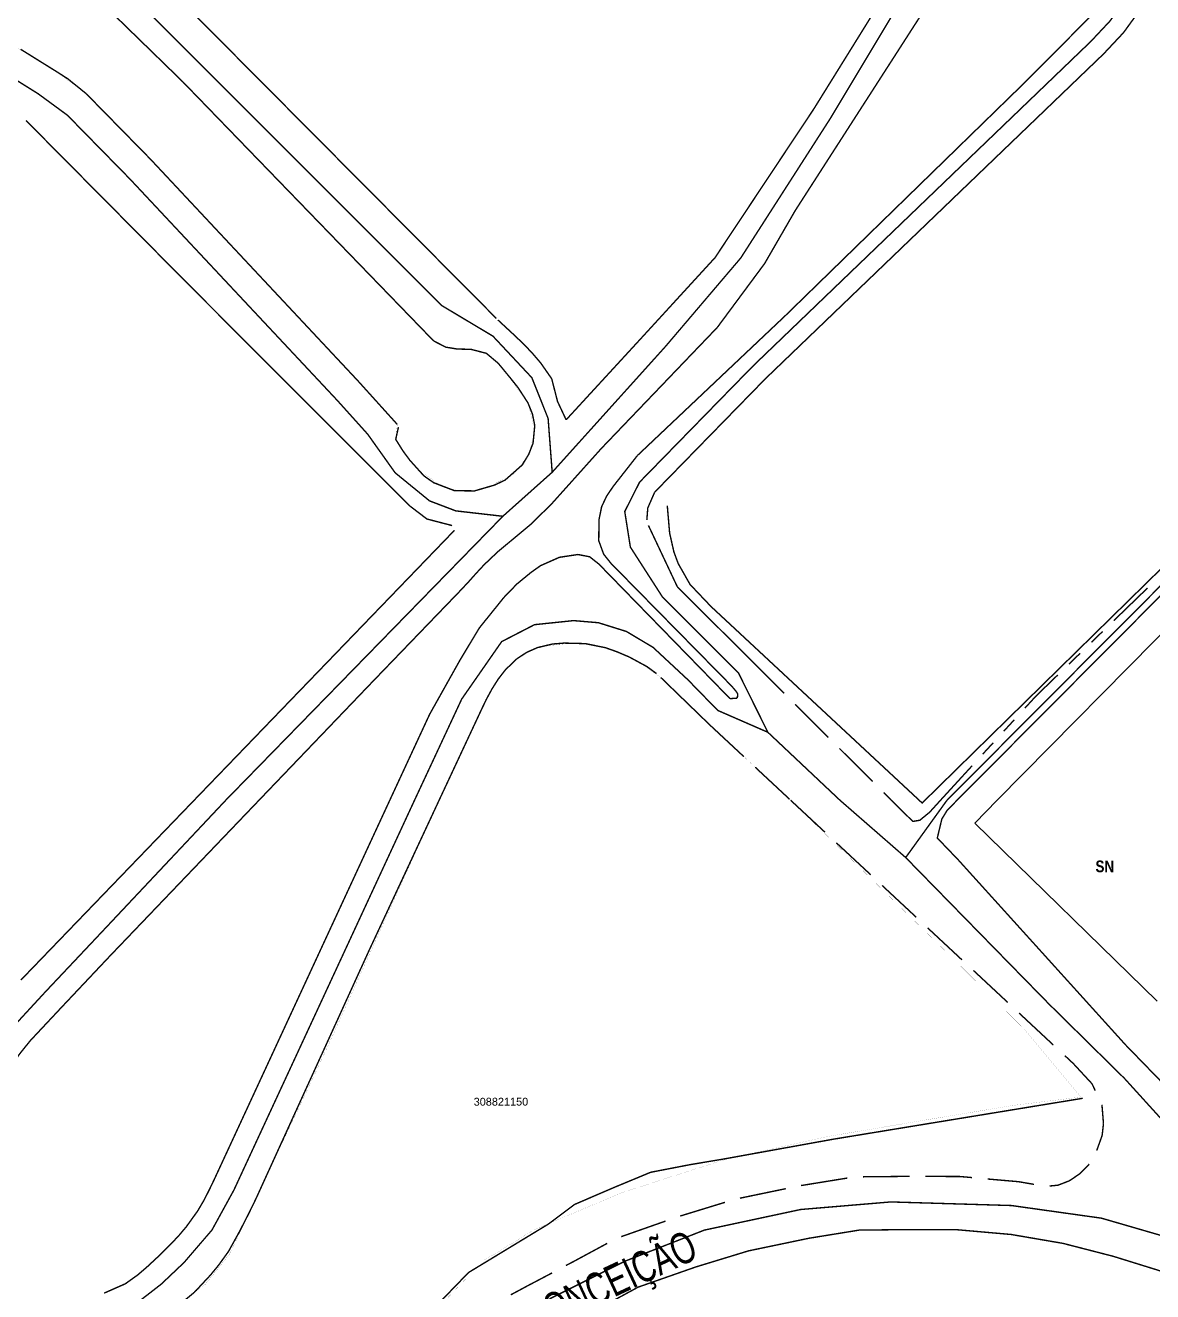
# Model space of a CAD drawing. Extents: x 204296 to 206006, y 4860262 to 4862155.
# Drawn here: x 204678.1 to 204822.5, y 4861719.1 to 4861881.4 of the extents above; entities that cross this region are included whole.
import ezdxf
from ezdxf.enums import TextEntityAlignment as Align

# ---------------------------------------------------------------- set-up
doc = ezdxf.new("R2010")
doc.units = 0
doc.header["$LTSCALE"] = 1.5
doc.header["$MEASUREMENT"] = 0
doc.linetypes.add('TRACO_25', pattern=[8, 3, -1, 1, -1, 1, -1])
for name, color, linetype in [('CD-MALHA-LOTES', 40, 'CONTINUOUS'), ('CD_TXT_QUADRA', 7, 'CONTINUOUS'), ('HD-VALAS-DRENOS', 170, 'CONTINUOUS'), ('RU-QUADRAS', 6, 'CONTINUOUS'), ('SV-EIXO-RUA-N-PAV', 6, 'CONTINUOUS'), ('SV-EIXO-RUA-PAV', 20, 'CONTINUOUS'), ('SV-RUA-NAO-PAV-S-GUIA-C-GUIA', 7, 'CONTINUOUS'), ('SV-RUA-PAVIM-S-GUIA-C-GUIA', 7, 'CONTINUOUS'), ('SV-TXT-RUA-PAV-S-GUIA-C-GUIA', 7, 'CONTINUOUS'), ('Th_NmrPot', 1, 'CONTINUOUS')]:
    doc.layers.add(name, color=color, linetype=linetype)
doc.styles.add('ARIAL', font='ARIAL.TTF')
doc.styles.add('MONOTXT', font='ARIAL.TTF', dxfattribs={"height": 0.2})
doc.styles.get("Standard").update_dxf_attribs({"font": 'swisscbo.ttf'})

msp = doc.modelspace()

# ---------------------------------------------------------------- linework, layer by layer
at = {"layer": 'CD-MALHA-LOTES', "linetype": 'Continuous'}
for p, q in [((204802.61, 4861782.11), (204832.37, 4861812.28)), ((204802.61, 4861782.11), (204799.75, 4861779.16)), ((204799.75, 4861779.16), (204823.13, 4861756.38))]:
    msp.add_line(p, q, dxfattribs=at)
at = {"layer": 'HD-VALAS-DRENOS', "const_width": 0.18, "flags": 128}
for points in [[(204863.47, 4861850.85), (204793.37, 4861782.11)], [(204792.63, 4861782.11), (204765.96, 4861806.93), (204763.27, 4861809.76), (204761.75, 4861812.44), (204761.2, 4861813.92), (204760.65, 4861816.35), (204760.35, 4861819.85)], [(204793.37, 4861782.11), (204793.01, 4861781.75), (204792.63, 4861782.11)], [(204813.59, 4861743.92), (204781.63, 4861738.68), (204767.64, 4861736.15), (204763.34, 4861735.43), (204758.22, 4861734.44), (204753.64, 4861732.54), (204748.47, 4861730.32), (204745.14, 4861727.82), (204734.89, 4861721.6), (204732.42, 4861719.05), (204729.02, 4861715.6), (204703.96, 4861688.45), (204698.38, 4861682), (204683.55, 4861665.04), (204653.63, 4861632.13), (204643.57, 4861621.06), (204637.21, 4861615.24)]]:
    msp.add_lwpolyline(points, dxfattribs=at)
at = {"layer": 'RU-QUADRAS', "linetype": 'Continuous', "const_width": 0.01}
for points in [[(204685.16, 4861886.93), (204698.27, 4861874.17), (204730.41, 4861840.97), (204731.96, 4861840.17), (204733.7, 4861839.92), (204735.73, 4861839.84), (204737.61, 4861839.12), (204739.32, 4861837.34), (204742.5, 4861833.02), (204743.39, 4861829.34), (204742.57, 4861826.39), (204740.78, 4861823.99), (204737.12, 4861822.11), (204734.57, 4861821.64), (204731.8, 4861822.14), (204728.27, 4861824.53), (204726.22, 4861827.19), (204725.55, 4861828.36), (204725.75, 4861830.27), (204720.73, 4861835.83), (204694.12, 4861864.26), (204685.88, 4861872.66), (204681.78, 4861875.67), (204678.76, 4861877.55), (204675.56, 4861879.43)], [(204823.13, 4861756.38), (204799.75, 4861779.16), (204799.75, 4861779.16), (204802.61, 4861782.11), (204832.37, 4861812.28)], [(204697.05, 4861716.98), (204701.13, 4861720.05), (204704.28, 4861723.99), (204716.57, 4861749.97), (204731.11, 4861782.11), (204736.5, 4861793.65), (204737.66, 4861795.89), (204738.69, 4861797.62), (204739.69, 4861798.96), (204741.07, 4861800.23), (204742.33, 4861801.07), (204744.17, 4861801.82), (204748.36, 4861802.26), (204750.97, 4861802.03), (204754.09, 4861801.06), (204756.46, 4861799.99), (204759.51, 4861797.85), (204765.78, 4861791.78), (204776.16, 4861782.11), (204796.6, 4861762.2), (204806.12, 4861752.75), (204813.35, 4861744.08), (204804.43, 4861742.98), (204780.91, 4861739.03), (204768.1, 4861736.18), (204761.66, 4861734.13), (204754.22, 4861731.72), (204743.17, 4861727), (204736.88, 4861723.16), (204735.02, 4861721.3), (204711.06, 4861696.28)]]:
    msp.add_lwpolyline(points, dxfattribs=at)
at = {"layer": 'SV-EIXO-RUA-N-PAV', "const_width": 0.18, "flags": 128}
for points in [[(204973.81, 4861958.71), (204890.84, 4861875.59), (204860.98, 4861846.02), (204830.31, 4861816.38), (204796.19, 4861782.11)], [(204796.19, 4861782.11), (204790.9, 4861774.77)]]:
    msp.add_lwpolyline(points, dxfattribs=at)
at = {"layer": 'SV-EIXO-RUA-PAV', "const_width": 0.18, "flags": 128}
for points in [[(204807.4, 4861907.63), (204803.35, 4861903.49), (204796.56, 4861895), (204781.27, 4861869.52), (204769.76, 4861851.59), (204760.13, 4861840.27), (204745.6, 4861824.14), (204739.28, 4861818.5), (204703.77, 4861782.11)], [(204807.4, 4861907.63), (204814.94, 4861902.92), (204819.31, 4861899.22), (204820.25, 4861897.68), (204821.74, 4861894.17), (204821.74, 4861891.53), (204820.9, 4861888.35), (204819.02, 4861884.65), (204817.05, 4861881.93), (204814.64, 4861879.36), (204771.33, 4861837.75), (204756.8, 4861822.87), (204754.9, 4861819.11), (204755.62, 4861814.55), (204759.75, 4861808.13), (204769.47, 4861798.43), (204773.24, 4861790.82), (204782.48, 4861782.11)], [(204688.65, 4861888.31), (204731.4, 4861845.53), (204738.01, 4861841.58), (204743, 4861836.25), (204745.08, 4861831.03), (204745.6, 4861824.14)], [(204637.21, 4861868.1), (204643.08, 4861873.92), (204645.86, 4861875.53), (204650.47, 4861877.67), (204655.07, 4861879.02), (204659.97, 4861879.51), (204664.97, 4861878.91), (204670.11, 4861877.63), (204673.97, 4861876.14), (204676.87, 4861874.43), (204679.73, 4861872.64), (204683.48, 4861869.89), (204691.48, 4861861.73), (204718.05, 4861833.36), (204721.95, 4861829.03), (204725.48, 4861824.07), (204729.89, 4861820.47), (204733.25, 4861819.19), (204739.28, 4861818.5)], [(204727.96, 4861782.11), (204734.01, 4861795.08), (204739.13, 4861802.44), (204743.34, 4861804.61), (204748.34, 4861805.13), (204751.52, 4861804.86), (204755.11, 4861803.74), (204758.53, 4861801.7), (204762.98, 4861797.56), (204766.82, 4861793.62), (204773.24, 4861790.82)], [(204727.96, 4861782.11), (204704.82, 4861732.17), (204702.01, 4861727.05), (204698.44, 4861722.89), (204695.51, 4861720.11), (204692.3, 4861717.62), (204686.36, 4861715.53), (204681.51, 4861715.07), (204677.24, 4861715.63), (204671.42, 4861717.84), (204667.99, 4861720.79), (204665.32, 4861725.97), (204664.5, 4861730.53), (204665.06, 4861735.8), (204666.57, 4861739.89), (204667.87, 4861742.26), (204670.27, 4861745.5), (204673.46, 4861749.09), (204676.97, 4861753.56), (204680.63, 4861757.53), (204686.77, 4861764.04), (204703.77, 4861782.11)], [(204782.48, 4861782.11), (204790.9, 4861774.77), (204809.27, 4861755.99), (204818.96, 4861746.44), (204831.33, 4861732.81), (204836.56, 4861727.02)], [(204842.51, 4861717.72), (204833.71, 4861722.75), (204830.29, 4861724.41), (204815.98, 4861728.56), (204804.44, 4861730.18), (204788.98, 4861730.64), (204777.44, 4861729.67), (204765.1, 4861727.03), (204754.96, 4861723.06), (204745.26, 4861718.21)]]:
    msp.add_lwpolyline(points, dxfattribs=at)
at = {"layer": 'SV-RUA-NAO-PAV-S-GUIA-C-GUIA', "linetype": 'TRACO_25', "const_width": 0.18, "flags": 128}
for points in [[(204891.89, 4861782.11), (204916.01, 4861803.46), (204937.07, 4861824.91), (204890.42, 4861872.72), (204872.75, 4861856.69), (204831.04, 4861815.85), (204797.48, 4861782.11)], [(204817.57, 4861805.13), (204821.88, 4861809.3)], [(204814.7, 4861802.34), (204816.13, 4861803.74)], [(204811.82, 4861799.56), (204813.26, 4861800.95)], [(204807.56, 4861795.43), (204810.39, 4861798.17)], [(204806.17, 4861793.91), (204807.52, 4861795.38)], [(204807.52, 4861795.38), (204807.56, 4861795.43)], [(204803.47, 4861790.96), (204804.82, 4861792.43)], [(204800.76, 4861788.01), (204802.12, 4861789.48)], [(204795.36, 4861782.11), (204799.41, 4861786.53)], [(204789.07, 4861782.11), (204791.81, 4861779.4), (204792.71, 4861779.55), (204793.96, 4861780.57), (204795.36, 4861782.11)]]:
    msp.add_lwpolyline(points, dxfattribs=at)
at = {"layer": 'SV-RUA-PAVIM-S-GUIA-C-GUIA', "const_width": 0.18, "flags": 128}
for points in [[(204794.26, 4861895.06), (204779.13, 4861870.7)], [(204738.46, 4861843.84), (204691.59, 4861891.02)], [(204685.16, 4861886.93), (204698.27, 4861874.17)], [(204816.72, 4861884.71), (204806.32, 4861874.24)], [(204776.75, 4861857.68), (204792.83, 4861882.67)], [(204820.97, 4861883.45), (204818.82, 4861880.48)], [(204818.82, 4861880.48), (204816.26, 4861877.75)], [(204685.88, 4861872.66), (204683.55, 4861874.54), (204682.28, 4861875.36), (204680.51, 4861876.46), (204678.76, 4861877.55), (204677.49, 4861878.34)], [(204816.26, 4861877.75), (204772.93, 4861836.13)], [(204698.27, 4861874.17), (204730.41, 4861840.97)], [(204806.32, 4861874.24), (204775.46, 4861844.19)], [(204694.12, 4861864.26), (204685.88, 4861872.66)], [(204678.18, 4861869.21), (204699.4, 4861847.8)], [(204779.13, 4861870.7), (204766.47, 4861851.64)], [(204720.73, 4861835.83), (204694.12, 4861864.26)], [(204772.82, 4861850.88), (204776.75, 4861857.68)], [(204766.47, 4861851.64), (204756.57, 4861840.84)], [(204766.76, 4861842.7), (204772.82, 4861850.88)], [(204699.4, 4861847.8), (204727.32, 4861819.85)], [(204747.39, 4861830.86), (204746.29, 4861833.2), (204745.54, 4861836.12), (204744.14, 4861838.13), (204743.15, 4861839.29), (204742.09, 4861840.42), (204740.83, 4861841.63), (204738.64, 4861843.66)], [(204775.46, 4861844.19), (204756.51, 4861826.27)], [(204751.91, 4861827.2), (204766.76, 4861842.7)], [(204730.41, 4861840.97), (204731.96, 4861840.17), (204733.44, 4861839.93), (204735.2, 4861839.89), (204737.17, 4861839.38), (204738.7, 4861838.09), (204740.28, 4861836.17), (204741.22, 4861835), (204742.5, 4861833.02), (204743.07, 4861831.61), (204743.37, 4861830.13), (204743.15, 4861827.86), (204742.6, 4861826.45), (204741.78, 4861825.09), (204739.56, 4861823.13), (204738.19, 4861822.49), (204735.65, 4861821.75), (204733.08, 4861821.78), (204730.42, 4861822.8), (204729.17, 4861823.67), (204727.36, 4861825.68), (204726.46, 4861826.9), (204725.55, 4861828.36), (204725.9, 4861829.92)], [(204756.57, 4861840.84), (204747.39, 4861830.86)], [(204725.75, 4861830.27), (204720.73, 4861835.83)], [(204772.93, 4861836.13), (204758.73, 4861821.58)], [(204745.51, 4861820.07), (204751.91, 4861827.2)], [(204756.51, 4861826.27), (204753.43, 4861822.34)], [(204753.43, 4861822.34), (204752.58, 4861821.09), (204751.94, 4861819.73), (204751.6, 4861818.07), (204751.57, 4861815.36), (204752.2, 4861813.64), (204753.15, 4861812.45)], [(204758.73, 4861821.58), (204757.85, 4861819.56), (204757.73, 4861818.02)], [(204727.32, 4861819.85), (204729.55, 4861818.15), (204732.78, 4861817.31)], [(204742.86, 4861817.47), (204745.51, 4861820.07)], [(204738.63, 4861813.95), (204742.86, 4861817.47)], [(204757.93, 4861817.33), (204761.64, 4861809.46)], [(204733.09, 4861816.71), (204699.72, 4861782.11)], [(204733.83, 4861808.97), (204734.86, 4861810.07), (204735.86, 4861811.19), (204736.88, 4861812.29), (204738.63, 4861813.95)], [(204751.58, 4861812.38), (204750.4, 4861813.31), (204748.9, 4861813.6), (204746.52, 4861813.24), (204744.11, 4861812.17), (204742.88, 4861811.3), (204741.08, 4861809.82), (204739.45, 4861808.14)], [(204767.63, 4861795.91), (204751.58, 4861812.38)], [(204753.15, 4861812.45), (204768.61, 4861796.73)], [(204761.64, 4861809.46), (204771.08, 4861800.05)], [(204722.6, 4861797.32), (204733.83, 4861808.97)], [(204739.45, 4861808.14), (204736.28, 4861804.21)], [(204736.28, 4861804.21), (204733.8, 4861800.09)], [(204736.5, 4861793.65), (204737.15, 4861795.01), (204737.88, 4861796.36), (204738.69, 4861797.64), (204739.62, 4861798.84), (204741.07, 4861800.23), (204742.33, 4861801.06), (204743.71, 4861801.67), (204745.64, 4861802.13), (204747.14, 4861802.25), (204749.86, 4861802.18), (204752.42, 4861801.66), (204753.84, 4861801.16), (204755.47, 4861800.47), (204757.76, 4861799.23), (204758.97, 4861798.34)], [(204733.8, 4861800.09), (204729.9, 4861793.13)], [(204771.08, 4861800.05), (204775.33, 4861795.81)], [(204759.51, 4861797.85), (204765.78, 4861791.78)], [(204708.03, 4861782.11), (204722.6, 4861797.32)], [(204768.61, 4861796.73), (204769.13, 4861796.11)], [(204768.4, 4861795.13), (204767.63, 4861795.91)], [(204769.33, 4861795.2), (204768.4, 4861795.13)], [(204769.13, 4861796.11), (204769.38, 4861795.76)], [(204769.38, 4861795.76), (204769.33, 4861795.2)], [(204729.9, 4861793.13), (204724.79, 4861782.11)], [(204731.11, 4861782.11), (204736.5, 4861793.65)], [(204776.74, 4861794.4), (204780.99, 4861790.16)], [(204765.78, 4861791.78), (204770.17, 4861787.69)], [(204782.41, 4861788.75), (204786.66, 4861784.51)], [(204771.63, 4861786.33), (204776.02, 4861782.24)], [(204677.53, 4861759.08), (204699.72, 4861782.11)], [(204688.85, 4861762.07), (204708.03, 4861782.11)], [(204724.79, 4861782.11), (204702.27, 4861733.46)], [(204722.13, 4861762.85), (204731.11, 4861782.11)], [(204776.16, 4861782.11), (204780.55, 4861778.02)], [(204788.07, 4861783.1), (204788.78, 4861782.39)], [(204788.78, 4861782.39), (204789.07, 4861782.11)], [(204838.55, 4861732.62), (204836.8, 4861732.87), (204835.13, 4861734.23), (204819.07, 4861750.77), (204797.6, 4861774.51), (204794.95, 4861777.27), (204795.53, 4861779.7), (204796.21, 4861780.82), (204797.48, 4861782.11)], [(204782.02, 4861776.65), (204786.41, 4861772.57)], [(204787.87, 4861771.2), (204792.26, 4861767.11)], [(204793.72, 4861765.75), (204798.11, 4861761.66)], [(204682.72, 4861755.57), (204688.85, 4861762.07)], [(204707.61, 4861730.98), (204722.13, 4861762.85)], [(204799.58, 4861760.3), (204803.97, 4861756.21)], [(204678.74, 4861751.32), (204682.72, 4861755.57)], [(204805.43, 4861754.84), (204809.82, 4861750.75)], [(204676.48, 4861718.8), (204675.05, 4861719.28), (204673.68, 4861719.9), (204671.67, 4861721.21), (204670.58, 4861722.25), (204669.41, 4861723.82), (204668.71, 4861725.16), (204668.16, 4861726.57), (204667.68, 4861728.36), (204667.45, 4861729.85), (204667.39, 4861732.14), (204667.55, 4861733.63), (204667.86, 4861735.11), (204668.3, 4861736.58), (204668.84, 4861737.98), (204669.87, 4861740.03), (204671.12, 4861741.96), (204672.03, 4861743.15), (204673.5, 4861744.81), (204674.51, 4861745.92), (204675.67, 4861747.27), (204676.56, 4861748.48), (204677.43, 4861749.7), (204678.74, 4861751.32)], [(204811.29, 4861749.39), (204812.02, 4861748.71)], [(204812.02, 4861748.71), (204812.37, 4861748.38)], [(204812.37, 4861748.38), (204814.76, 4861745.8)], [(204814.76, 4861745.8), (204814.77, 4861745.8)], [(204814.77, 4861745.8), (204815.19, 4861744.9)], [(204816.04, 4861743.09), (204816.05, 4861743.08)], [(204816.05, 4861743.08), (204816.21, 4861741.1)], [(204816.21, 4861741.1), (204816.24, 4861740.65)], [(204816.18, 4861740.1), (204816.07, 4861739.15)], [(204816.24, 4861740.65), (204816.18, 4861740.1)], [(204816.07, 4861739.15), (204815.38, 4861737.23)], [(204813.73, 4861734.76), (204813.25, 4861734.28)], [(204814.33, 4861735.37), (204813.73, 4861734.76)], [(204814.41, 4861735.5), (204814.33, 4861735.37)], [(204702.27, 4861733.46), (204701.62, 4861732.11), (204700.93, 4861730.77), (204700.17, 4861729.48), (204698.74, 4861727.49), (204697.77, 4861726.34), (204696.74, 4861725.24), (204695.3, 4861723.81), (204693.65, 4861722.28), (204692.51, 4861721.3), (204690.92, 4861720.16), (204688.18, 4861718.95)], [(204783.42, 4861733.7), (204777.5, 4861732.74)], [(204790.5, 4861733.91), (204785.41, 4861733.86)], [(204791.41, 4861733.91), (204790.5, 4861733.91)], [(204797.77, 4861733.9), (204793.41, 4861733.91)], [(204798.4, 4861733.85), (204797.77, 4861733.9)], [(204799.4, 4861733.76), (204798.4, 4861733.85)], [(204805.29, 4861733.24), (204801.39, 4861733.58)], [(204805.38, 4861733.23), (204805.29, 4861733.24)], [(204807.35, 4861732.89), (204805.38, 4861733.23)], [(204811.26, 4861733.11), (204810.4, 4861732.78)], [(204811.85, 4861733.34), (204811.26, 4861733.11)], [(204812.16, 4861733.54), (204811.85, 4861733.34)], [(204813.25, 4861734.28), (204812.16, 4861733.54)], [(204775.54, 4861732.34), (204769.66, 4861731.12)], [(204810.4, 4861732.78), (204809.33, 4861732.68)], [(204669.48, 4861715.13), (204672.15, 4861713.78), (204673.6, 4861713.32), (204675.08, 4861712.98), (204676.85, 4861712.67), (204679.27, 4861712.39), (204680.77, 4861712.31), (204682.27, 4861712.32), (204684.65, 4861712.6), (204686.12, 4861712.89), (204688.04, 4861713.28), (204689.5, 4861713.61), (204692.18, 4861714.45), (204693.55, 4861715.05), (204695.68, 4861716.17), (204696.95, 4861716.96), (204698.44, 4861717.98), (204699.74, 4861719.05), (204701.79, 4861721.24), (204702.86, 4861722.54), (204704.14, 4861724.32), (204705.59, 4861726.95), (204706.72, 4861729.16), (204707.61, 4861730.98)], [(204767.74, 4861730.59), (204762, 4861728.83)], [(204760.11, 4861728.18), (204754.45, 4861726.19)], [(204703, 4861672.5), (204725.75, 4861698.07), (204730.55, 4861702.43), (204734.12, 4861705.43), (204738.72, 4861709.42), (204742.16, 4861711.99), (204746.12, 4861714.11), (204751.76, 4861717.09), (204756.61, 4861719.72), (204764.01, 4861722.31), (204770.76, 4861724.37), (204778.52, 4861725.99), (204784.94, 4861727.03), (204790.53, 4861727.09), (204797.47, 4861727.08), (204804.41, 4861726.47), (204811.06, 4861725.33), (204817.47, 4861723.68), (204823.08, 4861721.94), (204830.31, 4861719.51), (204831.01, 4861719.15)], [(204752.65, 4861725.33), (204749.13, 4861723.43)], [(204749.13, 4861723.43), (204748.54, 4861723.11)], [(204745.6, 4861721.55), (204742.94, 4861720.15)], [(204748.54, 4861723.11), (204747.36, 4861722.49)], [(204742.91, 4861720.14), (204740.3, 4861718.74)], [(204742.94, 4861720.15), (204742.91, 4861720.14)]]:
    msp.add_lwpolyline(points, dxfattribs=at)

# ---------------------------------------------------------------- texts
at = {"layer": 'CD_TXT_QUADRA', "linetype": 'Continuous', "style": 'MONOTXT'}
msp.add_text('308821150', height=1, rotation=0.1, dxfattribs=at).set_placement((204735.54, 4861742.98))
at = {"layer": 'SV-TXT-RUA-PAV-S-GUIA-C-GUIA', "style": 'ARIAL', "width": 0.7}
msp.add_text('CONCEIÇÃO', height=4, rotation=25, dxfattribs=at).set_placement((204743.08, 4861713.53))
at = {"layer": 'Th_NmrPot', "color": 1}
msp.add_text('SN', height=1.5, dxfattribs=at).set_placement((204815.22, 4861773.64), align=Align.MIDDLE_LEFT)

doc.saveas('drawing.dxf')
